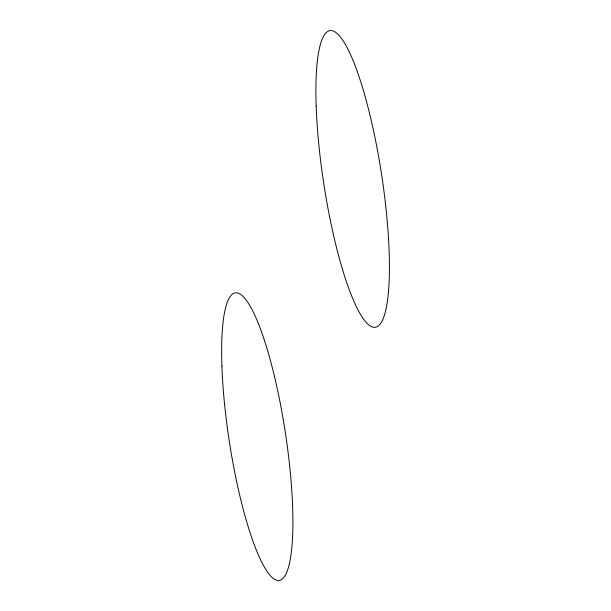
<?xml version="1.0" encoding="UTF-8"?>
<svg xmlns="http://www.w3.org/2000/svg" width="611" height="611" viewBox="0 0 611 611"><rect width="100%" height="100%" fill="white"/><g stroke="black" fill="none" stroke-linecap="round" stroke-linejoin="round"><path stroke-width="0.92" d="M221.908 366.081A145.449 28.358 81.3 0 0 278.654 580.45A145.449 28.358 81.3 0 0 271.162 363.316A145.449 28.358 81.3 0 0 221.908 366.081M316.17 106.177A150.062 29.259 81.3 0 0 374.719 327.351A150.062 29.259 81.3 0 0 366.99 103.328A150.062 29.259 81.3 0 0 316.17 106.177"/></g></svg>
